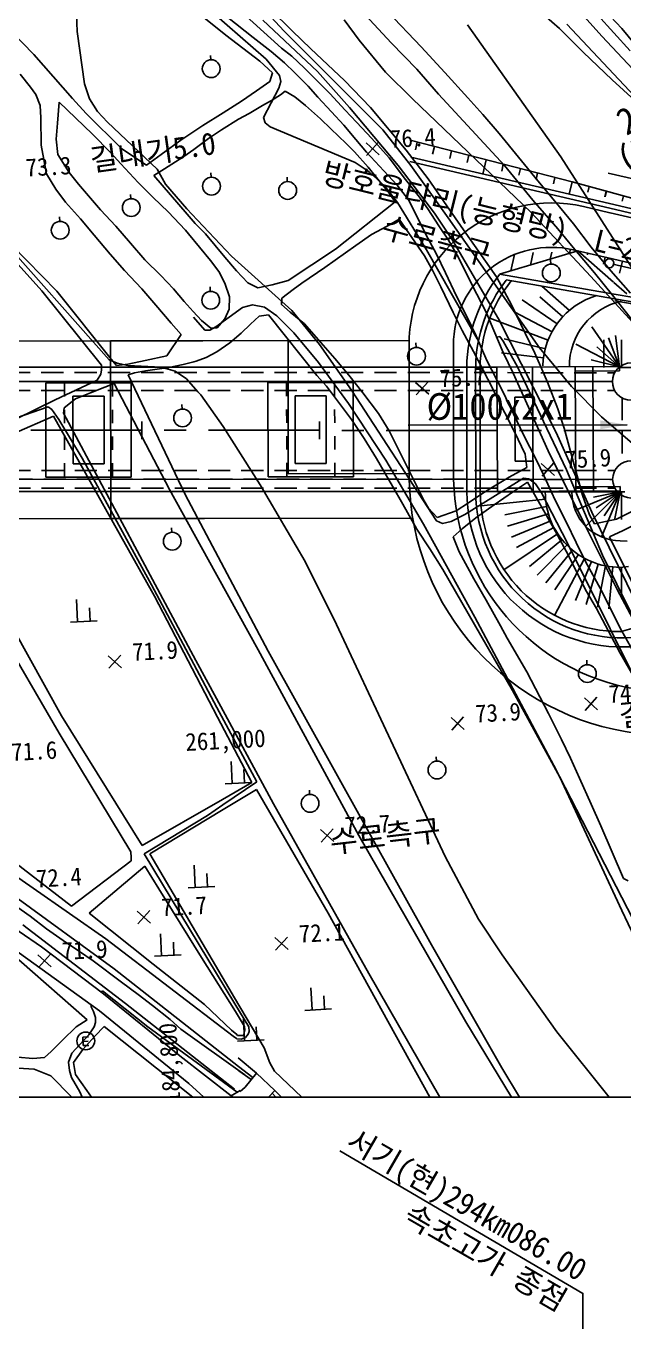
# Model space of a CAD drawing. Header units: millimetres. Extents: x 10470 to 11266, y 1103 to 1809.
# Drawn here: x 10983 to 11050.3, y 1364.9 to 1511.4 of the extents above; entities that cross this region are included whole.
import ezdxf
from ezdxf.enums import TextEntityAlignment as Align
from ezdxf.xclip import XClip

# ---------------------------------------------------------------- set-up
doc = ezdxf.new("R2010")
doc.units = ezdxf.units.MM
doc.header["$LTSCALE"] = 10
doc.header["$MEASUREMENT"] = 0
doc.header["$XCLIPFRAME"] = 2
doc.linetypes.add('CENTER', pattern=[2, 1.25, -0.25, 0.25, -0.25])
doc.linetypes.add('HIDDEN', pattern=[0.375, 0.25, -0.125])
for name, color, linetype in [('TN-CABL', 4, 'Continuous'), ('TN-MANH', 4, 'Continuous'), ('TZ-BASE', 253, 'Continuous'), ('TZ-CABL', 4, 'Continuous'), ('TZ-LEAL', 1, 'Continuous'), ('TZ-LEAT', 3, 'Continuous')]:
    doc.layers.add(name, color=color, linetype=linetype)
doc.layers.add('TX-PAPR', color=2, linetype='Continuous', plot=False)
doc.styles.add('GR', font='GulimChe.ttf')
doc.styles.add('HANA', font='GulimChe.ttf')
doc.styles.get("Standard").update_dxf_attribs({"font": 'GulimChe.ttf'})
doc.styles.add('굴림체', font='GulimChe.ttf')
doc.linetypes.add('ZIGZAG', pattern='A,0.0001,-0.2,[131,ltypeshp.shx,S=0.2,R=0,X=-0.2,Y=0],-0.4,[131,ltypeshp.shx,S=0.2,R=180,X=0.2,Y=0],-0.2', length=0.8001)
doc.dimstyles.get("Standard").update_dxf_attribs({"dimtxt": 0.18, "dimasz": 0.18, "dimexe": 0.18, "dimexo": 0.0625, "dimgap": 0.09, "dimtad": 0, "dimtih": 1, "dimtoh": 1, "dimdec": 4, "dimzin": 0, "dimdsep": 46, "dimtxsty": 'Standard', "dimcen": 0.09, "dimadec": 0, "dimazin": 0, "dimtfac": 1, "dimtdec": 4, "dimtofl": 0, "dimtmove": 0, "dimatfit": 3, "dimfxl": 0, "dimtolj": 1, "dimtzin": 0, "dimarcsym": 0})

# ---------------------------------------------------------------- blocks, each defined once
blk = doc.blocks.new('JD-DHFDCHG54DXG3XF')
at = {"layer": 'TZ-BASE'}
for p, q in [((491.8, 44.37, 82), (480.91, 56.51, 82)), ((494.98, 42.72, 83), (482.96, 55.96, 83)), ((432.71, 44.88, 75), (432.46, 52.88, 75)), ((455.72, 43, 78.99), (448.1, 49.95, 78.99)), ((490.86, 48.64, 84.07), (494.03, 45.21, 84.07)), ((449.45, 44.47, 75.29), (445.65, 47.5, 75.29)), ((455.97, 44.94, 78), (453.14, 48.03, 78)), ((454.44, 47.39, 78.71), (456.91, 44.96, 78.71)), ((468.06, 43.6, 78.71), (464.68, 47.24, 78.71)), ((467.66, 47.15, 80.16), (471.45, 43.17, 80.16)), ((487.03, 45.21, 80.16), (484.44, 47.47, 80.16)), ((454, 41.76, 76), (448.16, 46.86, 76)), ((449.64, 46.5, 72.47), (452.53, 44.2, 72.47)), ((459.77, 40.38, 77), (453.61, 46.17, 77)), ((464.46, 43.9, 79), (462.79, 46.18, 79)), ((487.18, 30.78, 80), (476.65, 45.65, 80)), ((497.23, 35.72, 81), (487.85, 45.72, 81)), ((425.25, 44.97, 75.29), (427.85, 42.31, 75.29)), ((433.55, 38.99, 75), (432.71, 44.88, 75)), ((453.27, 41.56, 75.29), (449.45, 44.47, 75.29)), ((452.53, 44.2, 72.47), (454.56, 42.62, 72.47)), ((467.12, 33.82, 78), (455.97, 44.94, 78)), ((456.91, 44.96, 78.71), (459.02, 42.94, 78.71)), ((489.68, 42.57, 80.16), (487.03, 45.21, 80.16)), ((506.06, 29.08, 82), (491.8, 44.37, 82)), ((494.03, 45.21, 84.07), (498.45, 39.85, 84.07)), ((454.56, 42.62, 72.47), (456.05, 41.36, 72.47)), ((456.88, 42.09, 78.99), (455.72, 43, 78.99)), ((459.02, 42.94, 78.71), (462.81, 39.37, 78.71)), ((467.44, 40.31, 79), (464.46, 43.9, 79)), ((470.96, 40.64, 78.71), (468.06, 43.6, 78.71)), ((471.45, 43.17, 80.16), (474.11, 40.27, 80.16)), ((492.96, 39.43, 80.16), (489.68, 42.57, 80.16)), ((427.85, 42.31, 75.29), (432.19, 37.36, 75.29)), ((447.73, 42.2, 74.84), (447.76, 41.7, 74.84)), ((454.71, 40.23, 75.29), (453.27, 41.56, 75.29)), ((455.51, 39.92, 76), (454, 41.76, 76)), ((456.05, 41.36, 72.47), (457.24, 40.22, 72.47)), ((458.29, 40.78, 78.99), (456.88, 42.09, 78.99)), ((427.45, 38.62, 73.62), (426.3, 40.07, 73.62)), ((454.41, 39.24, 75.29), (454.71, 40.23, 75.29)), ((455.63, 39.24, 76), (455.51, 39.92, 76)), ((457.24, 40.22, 72.47), (458.72, 38.72, 72.47)), ((460.02, 39.03, 78.99), (458.29, 40.78, 78.99)), ((463.39, 36.33, 77), (459.77, 40.38, 77)), ((470.46, 37.31, 79), (467.44, 40.31, 79)), ((473.39, 37.85, 78.71), (470.96, 40.64, 78.71)), ((474.11, 40.27, 80.16), (476.69, 37.41, 80.16)), ((428.05, 37.8, 73.62), (427.45, 38.62, 73.62)), ((434.1, 37.32, 75), (433.55, 38.99, 75)), ((451.22, 37.03, 75.29), (452.92, 38.22, 75.29)), ((452.92, 38.22, 75.29), (454.41, 39.24, 75.29)), ((453.7, 35.22, 76), (455.42, 38.52, 76)), ((455.42, 38.52, 76), (455.63, 39.24, 76)), ((455.6, 37.74, 75.33), (456.15, 38.18, 75.33)), ((456.15, 38.18, 75.33), (457.23, 37.52, 75.33)), ((458.72, 38.72, 72.47), (459.8, 37.51, 72.47)), ((461.16, 37.89, 78.99), (460.02, 39.03, 78.99)), ((462.81, 39.37, 78.71), (465.75, 36.34, 78.71)), ((495.49, 37.12, 80.16), (492.96, 39.43, 80.16)), ((428.56, 36.56, 73.62), (428.05, 37.8, 73.62)), ((430.7, 36.93, 74.36), (430.51, 34.58, 74.36)), ((434.42, 33.38, 74.36), (430.7, 36.93, 74.36)), ((432.19, 37.36, 75.29), (433.73, 35.66, 75.29)), ((435.02, 35.88, 75), (434.1, 37.32, 75)), ((449.17, 35.72, 75.29), (451.22, 37.03, 75.29)), ((453.58, 36.56, 75.33), (454.58, 37.11, 75.33)), ((454.58, 37.11, 75.33), (455.6, 37.74, 75.33)), ((457.23, 37.52, 75.33), (458.44, 36.56, 75.33)), ((459.8, 37.51, 72.47), (461.34, 35.86, 72.47)), ((462.88, 36.05, 78.99), (461.16, 37.89, 78.99)), ((483.84, 24.52, 79), (470.46, 37.31, 79)), ((477.6, 33.3, 78.71), (473.39, 37.85, 78.71)), ((476.69, 37.41, 80.16), (478.38, 35.55, 80.16)), ((428.64, 35.17, 73.62), (428.56, 36.56, 73.62)), ((433.73, 35.66, 75.29), (437.75, 31.67, 75.29)), ((436.14, 34.67, 75), (435.02, 35.88, 75)), ((446.85, 34.32, 75.29), (449.17, 35.72, 75.29)), ((450.89, 35.01, 75.33), (452.08, 35.67, 75.33)), ((452.08, 35.67, 75.33), (453.58, 36.56, 75.33)), ((453.89, 34.6, 76), (453.7, 35.22, 76)), ((458.44, 36.56, 75.33), (460.1, 35.04, 75.33)), ((461.34, 35.86, 72.47), (462.73, 34.36, 72.47)), ((464.18, 34.7, 78.99), (462.88, 36.05, 78.99)), ((468.85, 29.81, 77), (463.39, 36.33, 77)), ((465.75, 36.34, 78.71), (469.77, 31.54, 78.71)), ((478.38, 35.55, 80.16), (480.22, 33.42, 80.16)), ((428.66, 32.1, 73.62), (428.64, 35.17, 73.62)), ((430.51, 34.58, 74.36), (430.34, 32.76, 74.36)), ((441.73, 29.4, 75), (436.14, 34.67, 75)), ((444.6, 32.81, 75.29), (446.85, 34.32, 75.29)), ((447.51, 32.83, 75.33), (448.95, 33.83, 75.33)), ((448.95, 33.83, 75.33), (450.89, 35.01, 75.33)), ((454.46, 34.16, 76), (453.89, 34.6, 76)), ((464.02, 30.15, 76), (454.46, 34.16, 76)), ((460.1, 35.04, 75.33), (461.29, 33.92, 75.33)), ((461.29, 33.92, 75.33), (463.02, 32.27, 75.33)), ((462.73, 34.36, 72.47), (464.09, 32.73, 72.47)), ((465.89, 32.84, 78.99), (464.18, 34.7, 78.99)), ((470.29, 29.79, 78), (467.12, 33.82, 78)), ((436.31, 7.96, 73), (414.22, 32.82, 73)), ((430.34, 32.76, 74.36), (430.55, 31.05, 74.36)), ((436.52, 31.23, 74.36), (434.42, 33.38, 74.36)), ((442.16, 31.06, 75.29), (444.54, 32.76, 75.29)), ((444.54, 32.76, 75.29), (444.6, 32.81, 75.29)), ((445.84, 31.59, 75.33), (447.51, 32.83, 75.33)), ((463.02, 32.27, 75.33), (463.95, 31.36, 75.33)), ((464.09, 32.73, 72.47), (465.29, 31.31, 72.47)), ((465.24, 32.35, 76.44), (466.72, 31.01, 76.44)), ((465.31, 30.94, 76.44), (466.65, 32.42, 76.44)), ((467.84, 30.66, 78.99), (465.89, 32.84, 78.99)), ((470.19, 32.66), (488.44, 27.98)), ((470.79, 31.56), (471, 32.45)), ((480.82, 29.81, 78.71), (477.6, 33.3, 78.71)), ((480.22, 33.42, 80.16), (484.59, 28.08, 80.16)), ((429.25, 28.87, 73.62), (428.66, 32.1, 73.62)), ((430.55, 31.05, 74.36), (431.82, 29.01, 74.36)), ((437.64, 29.98, 74.36), (436.52, 31.23, 74.36)), ((437.75, 31.67, 75.29), (440.53, 29.84, 75.29)), ((440.53, 29.84, 75.29), (442.16, 31.06, 75.29)), ((444.22, 30.48, 75.33), (444.72, 30.82, 75.33)), ((444.72, 30.82, 75.33), (445.84, 31.59, 75.33)), ((463.95, 31.36, 75.33), (465.47, 29.62, 75.33)), ((465.29, 31.31, 72.47), (467.26, 29.19, 72.47)), ((469.77, 31.54, 78.71), (472.25, 28.29, 78.71)), ((472.73, 31.08), (472.94, 31.95)), ((474.68, 30.61), (474.87, 31.46)), ((476.62, 30.13), (476.81, 30.96)), ((499.66, 11.27, 80), (487.18, 30.78, 80)), ((439.57, 27.9, 74.36), (437.64, 29.98, 74.36)), ((441.34, 28.69, 75.33), (442.55, 29.44, 75.33)), ((442.66, 27.7, 75), (441.73, 29.4, 75)), ((442.55, 29.44, 75.33), (444.22, 30.48, 75.33)), ((465.58, 29.09, 76), (464.02, 30.15, 76)), ((465.47, 29.62, 75.33), (466.71, 28.1, 75.33)), ((469.69, 28.22, 78.99), (467.84, 30.66, 78.99)), ((472.94, 24.44, 77), (468.85, 29.81, 77)), ((492.67, 25.01), (470.18, 30.25)), ((474.49, 23.91, 78), (470.29, 29.79, 78)), ((492.65, 25.53), (470.3, 30.73)), ((478.38, 28.85), (478.75, 30.46)), ((480.51, 29.18), (480.69, 29.96)), ((484.03, 25.91, 78.71), (480.82, 29.81, 78.71)), ((482.45, 28.71), (482.63, 29.47)), ((430.3, 27.13, 73.62), (429.25, 28.87, 73.62)), ((431.82, 29.01, 74.36), (432.86, 27.7, 74.36)), ((441.28, 26.21, 74.36), (439.57, 27.9, 74.36)), ((445.11, 24.33, 75.33), (441.34, 28.69, 75.33)), ((447.77, 28.98, 75.99), (447.79, 28.48, 75.99)), ((456.35, 28.5, 75.99), (456.37, 28, 75.99)), ((467.36, 27.48, 76), (465.58, 29.09, 76)), ((466.71, 28.1, 75.33), (467.77, 26.79, 75.33)), ((467.26, 29.19, 72.47), (468.73, 27.61, 72.47)), ((471.25, 26.25, 78.99), (469.69, 28.22, 78.99)), ((472.25, 28.29, 78.71), (473.99, 25.77, 78.71)), ((484.39, 28.23), (484.56, 28.97)), ((484.59, 28.08, 80.16), (486.48, 25.81, 80.16)), ((486.33, 27.76), (486.5, 28.47)), ((488.11, 26.58), (488.44, 27.98)), ((488.44, 27.98), (492.58, 26.84)), ((492.48, 28.95), (515.41, 23.62)), ((492.48, 28.95), (515.41, 23.62)), ((431.41, 25.69, 73.62), (430.3, 27.13, 73.62)), ((432.86, 27.7, 74.36), (435.35, 24.82, 74.36)), ((438.73, 26.56, 74.69), (438.75, 26.06, 74.69)), ((445.08, 24.95, 75), (442.66, 27.7, 75)), ((468.77, 25.64, 76), (467.36, 27.48, 76)), ((467.77, 26.79, 75.33), (468.51, 25.73, 75.33)), ((468.73, 27.61, 72.47), (470.01, 25.95, 72.47)), ((490.22, 26.79), (490.37, 27.45)), ((492.14, 26.3), (492.29, 26.92)), ((492.15, 26.3), (492.3, 26.92)), ((492.59, 26.83), (507.73, 22.68)), ((494.08, 25.8), (494.22, 26.39)), ((433.08, 23.79, 73.62), (431.41, 25.69, 73.62)), ((442.95, 24.61, 74.36), (441.28, 26.21, 74.36)), ((445.61, 24.34, 75), (445.08, 24.95, 75)), ((468.51, 25.73, 75.33), (461.8, 20.41, 75.33)), ((472.04, 20.32, 76), (468.77, 25.64, 76)), ((470.01, 25.95, 72.47), (470.93, 24.17, 72.47)), ((472.2, 24.94, 78.99), (471.25, 26.25, 78.99)), ((473.45, 23.02, 78.99), (472.2, 24.94, 78.99)), ((473.99, 25.77, 78.71), (476.2, 22.57, 78.71)), ((486.83, 22.69, 78.71), (484.03, 25.91, 78.71)), ((486.48, 25.81, 80.16), (488.58, 23.23, 80.16)), ((489.71, 25.19), (492.7, 24.49)), ((514.66, 20.41), (492.66, 25.52)), ((514.54, 19.92), (492.68, 25)), ((428.75, 15.69, 72.68), (420.68, 24.58, 72.68)), ((430.74, 24.02, 73.64), (430.76, 23.52, 73.64)), ((434.62, 21.96, 73.62), (433.08, 23.79, 73.62)), ((435.35, 24.82, 74.36), (437.06, 23, 74.36)), ((444.9, 22.52, 74.36), (442.95, 24.61, 74.36)), ((446, 23.3, 75.33), (445.11, 24.33, 75.33)), ((450.1, 19.61, 75), (445.61, 24.34, 75)), ((468.98, 23.78, 75.54), (467.62, 22.98, 75.54)), ((471.83, 19.65, 75.54), (468.98, 23.78, 75.54)), ((470.93, 24.17, 72.47), (471.94, 22.11, 72.47)), ((474.97, 21.4, 77), (472.94, 24.44, 77)), ((484.75, 9.28, 78), (474.49, 23.91, 78)), ((490.53, 17.32, 79), (483.84, 24.52, 79)), ((514.43, 19.43), (492.71, 24.48)), ((423.16, 23.07, 73.62), (430.44, 15.67, 73.62)), ((437.06, 23, 74.36), (438.71, 21.07, 74.36)), ((445.25, 22.12, 74.36), (444.9, 22.52, 74.36)), ((447.74, 19.13, 74.36), (445.25, 22.12, 74.36)), ((447.17, 22.11, 75.33), (446, 23.3, 75.33)), ((449.36, 19.51, 75.33), (447.17, 22.11, 75.33)), ((465.86, 22.04, 75.54), (464.1, 20.82, 75.54)), ((467.62, 22.98, 75.54), (465.86, 22.04, 75.54)), ((471.94, 22.11, 72.47), (473.19, 19.83, 72.47)), ((474.51, 21.39, 78.99), (473.45, 23.02, 78.99)), ((476.2, 22.57, 78.71), (479.92, 17.29, 78.71)), ((488.57, 20.57, 78.71), (486.83, 22.69, 78.71)), ((488.58, 23.23, 80.16), (490.6, 20.62, 80.16)), ((436.44, 19.83, 73.62), (434.62, 21.96, 73.62)), ((438.71, 21.07, 74.36), (440.34, 19.21, 74.36)), ((464.1, 20.82, 75.54), (460.6, 18.32, 75.54)), ((475.63, 19.46, 78.99), (474.51, 21.39, 78.99)), ((480.17, 12.55, 77), (474.97, 21.4, 77)), ((490.95, 17.74, 78.71), (488.57, 20.57, 78.71)), ((490.6, 20.62, 80.16), (492.81, 17.97, 80.16)), ((438.04, 18.01, 73.62), (436.44, 19.83, 73.62)), ((440.34, 19.21, 74.36), (442.13, 17.43, 74.36)), ((448.65, 17.87, 74.36), (447.74, 19.13, 74.36)), ((450.64, 17.96, 75.33), (449.36, 19.51, 75.33)), ((456.87, 13.48, 75), (450.1, 19.61, 75)), ((461.8, 20.41, 75.33), (456.47, 16.86, 75.33)), ((472.77, 17.95, 75.54), (471.83, 19.65, 75.54)), ((477.75, 10.3, 76), (472.04, 20.32, 76)), ((473.19, 19.83, 72.47), (474.17, 17.73, 72.47)), ((476.64, 17.46, 78.99), (475.63, 19.46, 78.99)), ((480.26, 17.57), (489.09, 20.2)), ((481.53, 17.94), (481.97, 19.81)), ((483.74, 18.6), (484.07, 20.01)), ((485.95, 19.26), (486.14, 20.07)), ((486.02, 19.21, 80.82), (486.05, 18.71, 80.82)), ((488.16, 19.95), (488.26, 20.39)), ((492.97, 19.29), (488.57, 20.32)), ((489.09, 20.2), (493.11, 16.67)), ((490.17, 19.75), (490.21, 19.93)), ((491.98, 18.72), (492.15, 19.48)), ((491.98, 18.72), (492.16, 19.48)), ((513.3, 14.56), (492.98, 19.29)), ((439.99, 15.93, 73.62), (438.04, 18.01, 73.62)), ((449.35, 16.56, 74.36), (448.65, 17.87, 74.36)), ((451.92, 16.61, 75.33), (450.64, 17.96, 75.33)), ((460.6, 18.32, 75.54), (458.01, 16.58, 75.54)), ((473.67, 16.14, 75.54), (472.77, 17.95, 75.54)), ((474.17, 17.73, 72.47), (475.42, 15.11, 72.47)), ((493, 15.22, 78.71), (490.95, 17.74, 78.71)), ((492.81, 17.97, 80.16), (495, 15.43, 80.16)), ((493.79, 17.7), (494.1, 19.03)), ((442.13, 17.43, 74.36), (443.56, 15.95, 74.36)), ((447.68, 16.15, 74.69), (447.71, 15.65, 74.69)), ((449.86, 15.02, 74.36), (449.35, 16.56, 74.36)), ((453.04, 16.04, 75.33), (451.92, 16.61, 75.33)), ((454.68, 16.37, 75.33), (453.04, 16.04, 75.33)), ((456.47, 16.86, 75.33), (454.68, 16.37, 75.33)), ((458.01, 16.58, 75.54), (457.02, 15.86, 75.54)), ((475.05, 13.27, 75.54), (473.67, 16.14, 75.54)), ((477.71, 15.35, 78.99), (476.64, 17.46, 78.99)), ((479.92, 17.29, 78.71), (481.65, 14.05, 78.71)), ((480.26, 17.57), (493.18, 15.34)), ((481.03, 16.93), (493.21, 14.82)), ((488.13, 13.5), (485.03, 16.24)), ((514.17, -8.53, 79), (490.53, 17.32, 79)), ((493.12, 16.66), (494.6, 15.36)), ((435.47, 7.35, 72.68), (428.75, 15.69, 72.68)), ((430.44, 15.67, 73.62), (436.56, 8.02, 73.62)), ((441.58, 14.11, 73.62), (439.99, 15.93, 73.62)), ((443.56, 15.95, 74.36), (444.76, 14.49, 74.36)), ((449.83, 13.66, 74.36), (449.86, 15.02, 74.36)), ((455.76, 14.9, 75.54), (455.71, 14.17, 75.54)), ((457.02, 15.86, 75.54), (455.76, 14.9, 75.54)), ((475.42, 15.11, 72.47), (476.72, 12.52, 72.47)), ((478.78, 13.29, 78.99), (477.71, 15.35, 78.99)), ((486.75, 11.98), (482.82, 14.68)), ((487.39, 12.79), (484.82, 15.05)), ((495.67, 11.8, 78.71), (493, 15.22, 78.71)), ((493.19, 15.33), (500.26, 14.12)), ((493.21, 14.82), (500.18, 13.62)), ((443.29, 12.06, 73.62), (441.58, 14.11, 73.62)), ((444.76, 14.49, 74.36), (445.77, 13.4, 74.36)), ((445.77, 13.4, 74.36), (446.73, 12.36, 74.36)), ((451.33, 13.85, 74), (448.33, 11.65, 74)), ((449.34, 12.56, 74.36), (449.83, 13.66, 74.36)), ((452.46, 14.15, 74), (451.33, 13.85, 74)), ((453.79, 13.86, 74), (452.46, 14.15, 74)), ((455.19, 12.89, 74), (453.79, 13.86, 74)), ((455.71, 14.17, 75.54), (456.7, 13.31, 75.54)), ((456.7, 13.31, 75.54), (458.3, 11.98, 75.54)), ((460.01, 9.66, 75), (456.87, 13.48, 75)), ((476.08, 11.25, 75.54), (475.05, 13.27, 75.54)), ((479.64, 11.23, 78.99), (478.78, 13.29, 78.99)), ((481.65, 14.05, 78.71), (483.14, 10.95, 78.71)), ((486.2, 11.11), (481.98, 13.31)), ((493.23, 14.59), (500, 13.41)), ((444.41, 10.79, 73.62), (443.29, 12.06, 73.62)), ((447.11, 11.3, 74), (445.81, 12.73, 74)), ((446.73, 12.36, 74.36), (447.77, 11.49, 74.36)), ((448.49, 11.56, 74.36), (449.34, 12.56, 74.36)), ((452.23, 11.95, 74.02), (451.17, 10.96, 74.02)), ((453.22, 12.84, 74.02), (452.23, 11.95, 74.02)), ((454.25, 13, 74.02), (453.22, 12.84, 74.02)), ((459.7, 6.18, 74.02), (454.25, 13, 74.02)), ((457.12, 10.97, 74), (455.19, 12.89, 74)), ((458.3, 11.98, 75.54), (461.73, 8.09, 75.54)), ((476.72, 12.52, 72.47), (477.64, 10.65, 72.47)), ((485.76, 10.17), (479.16, 12.65)), ((486.64, -0.24, 77), (480.17, 12.55, 77)), ((442.8, 8.4, 73.62), (444.41, 10.79, 73.62)), ((447.65, 11.28, 74), (447.11, 11.3, 74)), ((448.33, 11.65, 74), (447.65, 11.28, 74)), ((447.77, 11.49, 74.36), (448.49, 11.56, 74.36)), ((451.17, 10.96, 74.02), (449.9, 9.85, 74.02)), ((459.88, 7.65, 74), (457.12, 10.97, 74)), ((477.35, 8.87, 75.54), (476.08, 11.25, 75.54)), ((477.64, 10.65, 72.47), (478.85, 7.88, 72.47)), ((477.8, 10.29, 76), (477.75, 10.3, 76)), ((480.69, 8.78, 78.99), (479.64, 11.23, 78.99)), ((480.3, 10.56, 76), (479.95, 10.5, 76)), ((480.66, 10.06, 76), (480.3, 10.56, 76)), ((485.43, 9.19), (480.8, 10.32)), ((483.14, 10.95, 78.71), (484.24, 8.7, 78.71)), ((493.78, 7.16), (490.65, 11.67)), ((493.78, 7.16), (492.53, 10.42)), ((493.78, 7.16), (493.34, 10.67)), ((470.08, 10.12), (367.03, 9.99)), ((456.47, 10.12), (436.47, 10.1)), ((436.47, 10.1), (436.5, -9.9)), ((448.44, 8.83, 74.02), (447.23, 8.21, 74.02)), ((449.9, 9.85, 74.02), (448.44, 8.83, 74.02)), ((456.49, -4.88), (456.47, 10.12)), ((463.62, 4.52, 75), (460.01, 9.66, 75)), ((470.09, -5.54), (470.08, 9.59)), ((470.84, 9.85, 75.71), (470.87, 9.35, 75.71)), ((475.08, 9.59), (475.09, -5.53)), ((478.95, 5.77, 75.54), (477.35, 8.87, 75.54)), ((482.29, 7.14, 76), (480.66, 10.06, 76)), ((488.36, 4.95, 78), (484.75, 9.28, 78)), ((493.78, 7.16), (488.86, 9.72)), ((493.78, 7.16), (491.21, 9.42)), ((492, 7.1), (492, 10.21)), ((494, 7.1), (494, 10.21)), ((435.46, 6.83, 72.68), (435.47, 7.35, 72.68)), ((437.23, 7.56, 73), (436.31, 7.96, 73)), ((436.56, 8.02, 73.62), (437.16, 7.32, 73.62)), ((437.16, 7.32, 73.62), (438.42, 7.45, 73.62)), ((438.44, 7.31, 73), (437.23, 7.56, 73)), ((438.42, 7.45, 73.62), (440.36, 7.87, 73.62)), ((440.36, 7.87, 73.62), (442.8, 8.4, 73.62)), ((444.65, 7.43, 74.02), (443.03, 7.09, 74.02)), ((445.86, 7.71, 74.02), (444.65, 7.43, 74.02)), ((446.11, 7.8, 74.02), (445.86, 7.71, 74.02)), ((447.23, 8.21, 74.02), (446.11, 7.8, 74.02)), ((463.27, 3.04, 74), (459.88, 7.65, 74)), ((461.73, 8.09, 75.54), (463.31, 6.22, 75.54)), ((478.85, 7.88, 72.47), (480.55, 4.53, 72.47)), ((485.22, 8.17), (480.49, 8.73)), ((481.79, 6.46, 78.99), (480.69, 8.78, 78.99)), ((484.24, 8.7, 78.71), (485.65, 5.44, 78.71)), ((493.78, 7.16), (490.57, 7.94)), ((399.99, 7.14), (480, 7.11)), ((434.96, 5.67, 72.68), (435.4, 6.34, 72.68)), ((435.4, 6.34, 72.68), (435.46, 6.83, 72.68)), ((442.18, 7.12, 73), (438.44, 7.31, 73)), ((439.18, 6.47, 74.02), (438.46, 6.25, 74.02)), ((438.46, 6.25, 74.02), (444.87, -7.21, 74.02)), ((440.4, 6.7, 74.02), (439.18, 6.47, 74.02)), ((443.03, 7.09, 74.02), (440.4, 6.7, 74.02)), ((443.77, 6.67, 73), (442.18, 7.12, 73)), ((445.02, 5.8, 73), (443.77, 6.67, 73)), ((460.78, 4.97, 74.02), (459.7, 6.18, 74.02)), ((463.31, 6.22, 75.54), (464.89, 4.25, 75.54)), ((476.58, 7.11), (476.59, -6.89)), ((477.58, 7.11), (477.59, -6.89)), ((478.08, 7.11), (478.09, -6.89)), ((493.78, 7.19), (479.98, 7.13)), ((480.04, -6.87), (479.98, 7.13)), ((485.74, -2.3, 78.99), (481.79, 6.46, 78.99)), ((487.81, -4.44, 76), (482.29, 7.14, 76)), ((484.04, -6.85), (483.98, 7.15)), ((488.84, -6.83), (488.78, 7.17)), ((493.78, 6.69), (488.78, 6.67)), ((490.84, -6.82), (490.78, 7.18)), ((493.62, 7.1), (700, 7.11)), ((493.78, 6.69), (493.78, 7.19)), ((429.2, 5.35), (438.8, 5.36)), ((429.21, -5.25), (429.2, 5.35)), ((430.26, 3.43, 72.68), (434.96, 5.67, 72.68)), ((431.3, 3.81), (431.3, 5.36)), ((435.82, 4.87, 72.72), (434.21, 4.25, 72.72)), ((436.89, 5.29, 72.72), (435.82, 4.87, 72.72)), ((436.7, 3.81), (436.7, 5.36)), ((443.1, -6.66, 72.72), (436.89, 5.29, 72.72)), ((438.81, -5.24), (438.8, 5.36)), ((446.32, 4.33, 73), (445.02, 5.8, 73)), ((454.2, 5.38), (463.8, 5.4)), ((454.21, -5.22), (454.2, 5.38)), ((456.3, 3.84), (456.3, 5.39)), ((462.82, 2.3, 74.02), (460.78, 4.97, 74.02)), ((461.7, 3.84), (461.7, 5.39)), ((473.18, -10.17, 75), (463.62, 4.52, 75)), ((463.81, -5.2), (463.8, 5.4)), ((470.81, 5.41, 75.73), (472.3, 4.07, 75.73)), ((470.89, 4, 75.73), (472.23, 5.48, 75.73)), ((480.88, 1.98, 75.54), (478.95, 5.77, 75.54)), ((480.55, 4.53, 72.47), (481.85, 1.87, 72.47)), ((485.65, 5.44, 78.71), (486.82, 2.44, 78.71)), ((491.75, 1.54, 78), (488.36, 4.95, 78)), ((425.82, 1.26, 72.68), (430.26, 3.43, 72.68)), ((432.52, 3.55, 72.72), (431.25, 2.53, 72.72)), ((432.25, 3.86), (435.75, 3.86)), ((432.26, -3.74), (432.25, 3.86)), ((434.21, 4.25, 72.72), (432.52, 3.55, 72.72)), ((435.76, -3.74), (435.75, 3.86)), ((446.63, 3.99, 73), (446.32, 4.33, 73)), ((449.15, 0.45, 73), (446.63, 3.99, 73)), ((457.25, 3.89), (460.75, 3.89)), ((457.26, -3.71), (457.25, 3.89)), ((460.76, -3.71), (460.75, 3.89)), ((467.45, -3.35, 74), (463.27, 3.04, 74)), ((464.89, 4.25, 75.54), (466.63, 1.92, 75.54)), ((483.99, 3.75), (481.99, 3.74)), ((482.02, -3.46), (481.99, 3.74)), ((429.45, 2.66, 72), (425.03, 1.13, 72)), ((425.58, -0.34, 72.08), (430.05, 1.62, 72.08)), ((429.85, 2.36, 72), (429.45, 2.66, 72)), ((430.65, 1.25, 72), (429.85, 2.36, 72)), ((430.05, 1.62, 72.08), (441.41, -18.65, 72.08)), ((431.25, 2.53, 72.72), (431.17, 1.95, 72.72)), ((431.17, 1.95, 72.72), (446.09, -25.87, 72.72)), ((431.31, 0.81), (431.3, 2.31)), ((436.71, 0.81), (436.7, 2.31)), ((444.51, 2.91, 73.27), (444.54, 2.41, 73.27)), ((456.31, 0.84), (456.3, 2.34)), ((461.71, 0.84), (461.7, 2.34)), ((463.59, 1.24, 74.02), (462.82, 2.3, 74.02)), ((466.63, 1.92, 75.54), (467.85, -0.03, 75.54)), ((481.97, -0.16, 75.54), (480.88, 1.98, 75.54)), ((481.85, 1.87, 72.47), (482.95, -0.49, 72.47)), ((486.82, 2.44, 78.71), (487.55, 0.25, 78.71)), ((496.04, -2.13, 78), (491.75, 1.54, 78)), ((433.3, -3.13, 72), (430.65, 1.25, 72)), ((440, 1.02), (440, -0.98)), ((440, 1.02), (440, -0.98)), ((453.32, -6.13, 73), (449.15, 0.45, 73)), ((460, 1.01), (460, -0.99)), ((460, 1.01), (460, -0.99)), ((465.02, -0.92, 74.02), (463.59, 1.24, 74.02)), ((480, 1.01), (480, -0.99)), ((487.55, 0.25, 78.71), (488.78, -4.29, 78.71)), ((431.31, -2.19), (431.31, -0.69)), ((436.71, -2.19), (436.71, -0.69)), ((456.31, -2.16), (456.31, -0.66)), ((461.71, -2.16), (461.71, -0.66)), ((466.42, -3.17, 74.02), (465.02, -0.92, 74.02)), ((467.85, -0.03, 75.54), (468.91, -2.16, 75.54)), ((483.16, -2.67, 75.54), (481.97, -0.16, 75.54)), ((482.95, -0.49, 72.47), (484.39, -3.28, 72.47)), ((490.66, -9.18, 77), (486.64, -0.24, 77)), ((468.91, -2.16, 75.54), (470.84, -6.05, 75.54)), ((483.35, -4.17, 75.54), (483.16, -2.67, 75.54)), ((490.24, -11.35, 78.99), (485.74, -2.3, 78.99)), ((431.31, -5.24), (431.31, -3.69)), ((432.26, -3.74), (435.76, -3.74)), ((433.91, -4.29, 72), (433.3, -3.13, 72)), ((441.08, -17.35, 72), (433.91, -4.29, 72)), ((436.71, -5.24), (436.71, -3.69)), ((456.31, -5.21), (456.31, -3.66)), ((457.26, -3.71), (460.76, -3.71)), ((461.71, -5.21), (461.71, -3.66)), ((468.23, -6.25, 74.02), (466.42, -3.17, 74.02)), ((471.7, -10.54, 74), (467.45, -3.35, 74)), ((481.35, -5.26, 75.54), (483.35, -4.17, 75.54)), ((484.02, -3.45), (482.02, -3.46)), ((484.39, -3.28, 72.47), (485.29, -5.13, 72.47)), ((484.97, -3.72, 75.92), (486.46, -5.06, 75.92)), ((485.05, -5.13, 75.92), (486.39, -3.64, 75.92)), ((488.78, -4.29, 78.71), (489.6, -7.28, 78.71)), ((429.21, -5.25), (438.81, -5.24)), ((454.21, -5.22), (463.81, -5.2)), ((456.49, -4.88), (470.09, -4.86)), ((482.96, -5.36, 75), (476.37, -9.46, 75)), ((479.46, -6.37, 75.54), (481.35, -5.26, 75.54)), ((483.41, -5.81, 75.29), (481.84, -6.86, 75.29)), ((483.56, -5.43, 75), (482.96, -5.36, 75)), ((486.36, -10.97, 75.29), (483.41, -5.81, 75.29)), ((484.32, -6, 75), (483.56, -5.43, 75)), ((485.29, -5.13, 72.47), (486.52, -7.83, 72.47)), ((491.85, -14.02, 76), (487.81, -4.44, 76)), ((400.01, -6.85), (480.04, -6.87)), ((447.46, -14.52, 72.72), (443.1, -6.66, 72.72)), ((444.87, -7.21, 74.02), (447.29, -11.76, 74.02)), ((458.37, -14.75, 73), (453.32, -6.13, 73)), ((469.37, -8.31, 74.02), (468.23, -6.25, 74.02)), ((470.84, -6.05, 75.54), (471.78, -7.92, 75.54)), ((476.76, -8.16, 75.54), (478.29, -7.14, 75.54)), ((478.29, -7.14, 75.54), (479.46, -6.37, 75.54)), ((481.84, -6.86, 75.29), (479.65, -8.36, 75.29)), ((493.84, -6.81), (480.04, -6.87)), ((494.36, -6.89), (480.04, -6.89)), ((484.99, -7.02, 75), (484.32, -6, 75)), ((487.87, -12.59, 75), (484.99, -7.02, 75)), ((493.84, -6.89), (488.83, -8.97)), ((493.84, -6.31), (488.84, -6.33)), ((489.6, -7.28, 78.71), (490.4, -9.49, 78.71)), ((493.84, -6.89), (489.97, -10.77)), ((493.84, -6.89), (490.83, -7.5)), ((493.84, -6.89), (491.16, -8.69)), ((493.84, -6.89), (491.77, -11.9)), ((493.84, -6.89), (492.04, -9.59)), ((493.84, -6.89), (493.21, -10.08)), ((493.84, -6.31), (493.84, -6.81)), ((493.99, -10), (494, -6.9)), ((494, -10), (494, -6.9)), ((470.96, -11.11, 74.02), (469.37, -8.31, 74.02)), ((471.78, -7.92, 75.54), (472.26, -8.75, 75.54)), ((472.26, -8.75, 75.54), (473.25, -9.81, 75.54)), ((475.4, -9.03, 75.54), (476.76, -8.16, 75.54)), ((479.65, -8.36, 75.29), (477.6, -9.84, 75.29)), ((485.45, -7.74), (478.17, -8.48)), ((485.57, -8.56), (480.86, -9.51)), ((486.52, -7.83, 72.47), (487.79, -10.36, 72.47)), ((470.44, -9.87), (368.09, -10)), ((436.5, -9.9), (470.43, -9.86)), ((473.85, -10.45, 75), (473.18, -10.17, 75)), ((473.25, -9.81, 75.54), (475.4, -9.03, 75.54)), ((474.81, -10.23, 75), (473.85, -10.45, 75)), ((476.37, -9.46, 75), (474.81, -10.23, 75)), ((477.6, -9.84, 75.29), (476.07, -11.05, 75.29)), ((485.77, -9.37), (481.18, -10.77)), ((486.04, -10.15), (481.62, -12)), ((490.4, -9.49, 78.71), (490.95, -10.51, 78.71)), ((495.59, -19.2, 77), (490.66, -9.18, 77)), ((490.95, -10.51, 78.71), (493.45, -9.97, 78.71)), ((493.45, -9.97, 78.71), (495.63, -8.88, 78.71)), ((494.19, -11.25, 77.17), (496.61, -10.04, 77.17)), ((443.34, -10.97, 72.82), (443.37, -11.47, 72.82)), ((472.44, -13.32, 74.02), (470.96, -11.11, 74.02)), ((477.49, -21.02, 74), (471.7, -10.54, 74)), ((476.07, -11.05, 75.29), (475.06, -11.97, 75.29)), ((486.81, -11.62), (480.77, -15.68)), ((486.39, -10.9), (482.18, -13.17)), ((487.76, -13.59, 75.29), (486.36, -10.97, 75.29)), ((487.79, -10.36, 72.47), (488.89, -12.59, 72.47)), ((493.5, -17.9, 78.99), (490.24, -11.35, 78.99)), ((492.64, -11.97, 77.17), (494.19, -11.25, 77.17)), ((447.29, -11.76, 74.02), (454.23, -24.83, 74.02)), ((475.06, -11.97, 75.29), (475.72, -13.65, 75.29)), ((487.3, -12.29), (483.63, -15.32)), ((487.86, -12.91), (484.5, -16.28)), ((498.46, -33.85, 75), (487.87, -12.59, 75)), ((488.89, -12.59, 72.47), (490, -14.82, 72.47)), ((497.61, -21.98, 77.17), (492.64, -11.97, 77.17)), ((493.85, -12.4), (494.65, -12.47)), ((430.94, -32.1, 72.08), (421.17, -14.49, 72.08)), ((453.11, -24.69, 72.72), (447.46, -14.52, 72.72)), ((473.9, -15.66, 74.02), (472.44, -13.32, 74.02)), ((475.72, -13.65, 75.29), (477.38, -16.69, 75.29)), ((488.47, -13.47), (485.47, -17.15)), ((489.85, -14.4), (486.46, -20.8)), ((489.14, -13.97), (486.51, -17.92)), ((490.06, -18.1, 75.29), (487.76, -13.59, 75.29)), ((495.07, -20.54, 76), (491.85, -14.02, 76)), ((461.93, -21.84, 73), (458.37, -14.75, 73)), ((481.74, -29.25, 74.02), (473.9, -15.66, 74.02)), ((490.61, -14.76), (488.81, -19.14)), ((490, -14.82, 72.47), (491.6, -17.73, 72.47)), ((491.39, -15.04), (490.03, -19.58)), ((492.2, -15.24), (491.29, -19.89)), ((493.03, -15.36), (492.58, -20.07)), ((493.85, -15.4), (494.8, -15.3)), ((493.99, -18.61), (493.99, -15.39)), ((494, -18.61), (494, -15.39)), ((445.85, -26.29, 72), (441.08, -17.35, 72)), ((477.38, -16.69, 75.29), (478.75, -19.11, 75.29)), ((421.8, -18.78, 71.69), (430.69, -34.07, 71.69)), ((432.77, -21.53, 71.9), (432.64, -19.03, 71.9)), ((441.41, -18.65, 72.08), (448.53, -32.24, 72.08)), ((491.19, -20.03, 75.29), (490.06, -18.1, 75.29)), ((491.6, -17.73, 72.47), (493.99, -22.5, 72.47)), ((499.28, -28.72, 78.99), (493.5, -17.9, 78.99)), ((434.17, -21.46, 71.9), (434.09, -19.96, 71.9)), ((478.75, -19.11, 75.29), (480.37, -21.97, 75.29)), ((493.84, -25.04, 75.29), (491.19, -20.03, 75.29)), ((431.97, -21.57, 71.9), (434.97, -21.42, 71.9)), ((474.16, -47.92, 73), (461.93, -21.84, 73)), ((486.37, -37.71, 74), (477.49, -21.02, 74)), ((480.37, -21.97, 75.29), (481.11, -23.38, 75.29)), ((481.11, -23.38, 75.29), (483.34, -27.16, 75.29)), ((495.17, -22.27), (493.86, -22.64)), ((493.99, -22.5, 72.47), (495.67, -25.51, 72.47)), ((464.44, -45.58, 72.72), (453.11, -24.69, 72.72)), ((454.23, -24.83, 74.02), (472.61, -57.85, 74.02)), ((436.21, -25.35, 71.92), (437.7, -26.69, 71.92)), ((436.29, -26.76, 71.92), (437.63, -25.28, 71.92)), ((448.46, -31.18, 72), (445.85, -26.29, 72)), ((446.09, -25.87, 72.72), (448.4, -30.14, 72.72)), ((490.08, -25.85, 75.28), (490.1, -26.35, 75.28)), ((495.37, -27.7, 75.29), (493.84, -25.04, 75.29)), ((483.34, -27.16, 75.29), (485.77, -31.85, 75.29)), ((487.05, -39.02, 74.02), (481.74, -29.25, 74.02)), ((448.4, -30.14, 72.72), (454.82, -42, 72.72)), ((489.83, -30.08, 74.94), (491.31, -31.42, 74.94)), ((489.9, -31.49, 74.94), (491.24, -30.01, 74.94)), ((440.03, -46.71, 72.08), (430.94, -32.1, 72.08)), ((452.94, -39.54, 72), (448.46, -31.18, 72)), ((448.53, -32.24, 72.08), (452.39, -39.61, 72.08)), ((474.89, -33.7, 73.93), (476.23, -32.22, 73.93)), ((485.77, -31.85, 75.29), (487.24, -34.75, 75.29)), ((474.82, -32.29, 73.93), (476.3, -33.63, 73.93)), ((430.69, -34.07, 71.69), (438.76, -47.39, 71.69)), ((487.24, -34.75, 75.29), (488.27, -36.87, 75.29)), ((450.17, -39.73, 71.9), (450.04, -37.23, 71.9)), ((473.15, -36.7, 73.27), (473.18, -37.2, 73.27)), ((495.95, -56.26, 74), (486.37, -37.71, 74)), ((488.27, -36.87, 75.29), (489.26, -39.13, 75.29)), ((449.12, -42.12, 72), (452.94, -39.54, 72)), ((451.57, -39.66, 71.9), (451.49, -38.16, 71.9)), ((494.03, -54.02, 74.02), (487.05, -39.02, 74.02)), ((489.26, -39.13, 75.29), (490.6, -42.06, 75.29)), ((452.39, -39.61, 72.08), (449.09, -41.51, 72.08)), ((452.89, -40.4, 72.08), (449.16, -42.65, 72.08)), ((449.37, -39.77, 71.9), (452.37, -39.61, 71.9)), ((460.97, -54.31, 72.08), (452.89, -40.4, 72.08)), ((458.86, -40.46, 72.82), (458.88, -40.96, 72.82)), ((449.09, -41.51, 72.08), (440.03, -46.71, 72.08)), ((447.38, -43.3, 72), (449.12, -42.12, 72)), ((454.82, -42, 72.72), (465.57, -61.09, 72.72)), ((490.6, -42.06, 75.29), (491.69, -44.47, 75.29)), ((440.28, -47.62, 72), (447.38, -43.3, 72)), ((449.16, -42.65, 72.08), (440.9, -47.62, 72.08)), ((460.13, -44.89, 72.71), (461.61, -46.23, 72.71)), ((460.2, -46.3, 72.71), (461.54, -44.82, 72.71)), ((491.69, -44.47, 75.29), (494.21, -50.4, 75.29)), ((419.75, -45.94, 72), (435.94, -57.19, 72)), ((432.09, -53.5, 71.69), (421.62, -45.45, 71.69)), ((476.49, -66.53, 72.72), (464.44, -45.58, 72.72)), ((438.76, -47.39, 71.69), (438.81, -48.03, 71.69)), ((438.81, -48.03, 71.69), (438.79, -48.41, 71.69)), ((450.47, -64.49, 72), (440.28, -47.62, 72)), ((440.9, -47.62, 72.08), (449.8, -62.74, 72.08)), ((477.89, -54.99, 73), (474.16, -47.92, 73)), ((438.79, -48.41, 71.69), (432.09, -53.5, 71.69)), ((440.34, -49.03, 71.73), (434.07, -54.3, 71.73)), ((441.93, -51.58, 71.73), (440.34, -49.03, 71.73)), ((446.01, -51.42, 71.99), (445.88, -48.92, 71.99)), ((428.71, -58.09, 71.62), (418.17, -50.92, 71.62)), ((447.41, -51.35, 71.99), (447.33, -49.85, 71.99)), ((494.21, -50.4, 75.29), (494.76, -50.65, 75.29)), ((436.87, -60.56, 72), (425.65, -52.4, 72)), ((446.72, -59.29, 71.73), (441.93, -51.58, 71.73)), ((445.21, -51.46, 71.99), (448.21, -51.31, 71.99)), ((425.39, -53.21, 71.7), (427.41, -54.66, 71.7)), ((439.48, -54.08, 71.67), (440.97, -55.42, 71.67)), ((439.56, -55.5, 71.67), (440.9, -54.01, 71.67)), ((505.24, -77.63, 74.02), (494.03, -54.02, 74.02)), ((420.51, -54.7, 73.69), (435.22, -65.28, 73.69)), ((438.16, -64.48, 70.59), (426.61, -55.61, 70.59)), ((427.41, -54.66, 71.7), (429.27, -56.07, 71.7)), ((434.07, -54.3, 71.73), (441.28, -60.04, 71.73)), ((480.67, -89.89, 72.08), (460.97, -54.31, 72.08)), ((480.57, -58.99, 73), (477.89, -54.99, 73)), ((429.27, -56.07, 71.7), (431.14, -57.38, 71.7)), ((442.23, -59.12, 71.59), (442.1, -56.62, 71.59)), ((454.98, -57.06, 72.1), (456.47, -58.4, 72.1)), ((455.06, -58.48, 72.1), (456.4, -56.99, 72.1)), ((435.68, -63.39, 71.62), (428.71, -58.09, 71.62)), ((431.14, -57.38, 71.7), (432.98, -58.62, 71.7)), ((432.98, -58.62, 71.7), (434.53, -59.67, 71.7)), ((435.94, -57.19, 72), (450.29, -68.16, 72)), ((443.62, -59.05, 71.59), (443.55, -57.55, 71.59)), ((472.61, -57.85, 74.02), (480.54, -71.72, 74.02)), ((426.17, -59.57, 71.51), (433.84, -66.3, 71.51)), ((428.29, -59, 71.88), (429.78, -60.34, 71.88)), ((428.37, -60.41, 71.88), (429.71, -58.93, 71.88)), ((434.53, -59.67, 71.7), (437.72, -62.05, 71.7)), ((441.28, -60.04, 71.73), (447.05, -64.57, 71.73)), ((441.43, -59.16, 71.59), (444.42, -59, 71.59)), ((450.53, -65.37, 71.73), (446.72, -59.29, 71.73)), ((486.72, -67.66, 73), (480.57, -58.99, 73)), ((450.9, -71.54, 72), (436.87, -60.56, 72)), ((465.57, -61.09, 72.72), (475.22, -77.9, 72.72)), ((437.72, -62.05, 71.7), (439.6, -63.46, 71.7)), ((449.8, -62.74, 72.08), (450.43, -63.82, 72.08)), ((459.16, -65.19, 71.99), (459.03, -62.7, 71.99)), ((435.45, -63.22, 72), (435.58, -63.05, 72)), ((435.58, -63.05, 72), (440.67, -67.11, 72)), ((444.28, -70.37, 71.62), (435.68, -63.39, 71.62)), ((450.42, -74.1, 70.59), (438.16, -64.48, 70.59)), ((439.6, -63.46, 71.7), (441.2, -64.68, 71.7)), ((450.43, -63.82, 72.08), (453.77, -69.45, 72.08)), ((460.56, -65.12, 71.99), (460.48, -63.62, 71.99)), ((434.26, -64.77, 72), (434.35, -64.65, 72)), ((434.56, -65.35, 72), (434.26, -64.77, 72)), ((434.79, -66.05, 72), (434.56, -65.35, 72)), ((435.22, -65.28, 73.69), (445.3, -73.48, 73.69)), ((441.2, -64.68, 71.7), (443.18, -66.28, 71.7)), ((447.05, -64.57, 71.73), (450.1, -67.48, 71.73)), ((452.04, -67.08, 72), (450.47, -64.49, 72)), ((451.57, -67.04, 71.73), (450.53, -65.37, 71.73)), ((458.36, -65.24, 71.99), (461.36, -65.08, 71.99)), ((432.61, -67.09, 71.51), (431.07, -68.61, 71.51)), ((433.84, -66.3, 71.51), (432.61, -67.09, 71.51)), ((434.05, -68.01, 72), (434.62, -67.08, 72)), ((434.62, -67.08, 72), (434.79, -66.61, 72)), ((435.75, -67.07, 72.06), (434.72, -68.15, 72.06)), ((434.79, -66.61, 72), (434.79, -66.05, 72)), ((441.65, -71.73, 72.06), (435.75, -67.07, 72.06)), ((440.67, -67.11, 72), (450.74, -74.45, 72)), ((443.18, -66.28, 71.7), (444.39, -67.36, 71.7)), ((444.39, -67.36, 71.7), (451.6, -72.51, 71.7)), ((451.56, -68.65, 71.59), (451.43, -66.16, 71.59)), ((451.59, -67.48, 71.73), (451.57, -67.04, 71.73)), ((452.07, -67.62, 72), (452.04, -67.08, 72)), ((452.96, -68.58, 71.59), (452.88, -67.08, 71.59)), ((487.86, -85.34, 72.72), (476.49, -66.53, 72.72)), ((431.07, -68.61, 71.51), (429.78, -69.88, 71.51)), ((432.97, -69.12, 72), (434.05, -68.01, 72)), ((434, -68.22, 71.73), (433.34, -68.25, 71.73)), ((433.34, -68.25, 71.73), (433.39, -69.21, 71.73)), ((434.72, -68.15, 72.06), (433.36, -69.65, 72.06)), ((433.94, -68.7, 71.73), (433.36, -68.73, 71.73)), ((450.1, -67.48, 71.73), (450.68, -67.97, 71.73)), ((450.29, -68.16, 72), (450.67, -68.42, 72)), ((450.67, -68.42, 72), (450.71, -68.43, 72)), ((450.68, -67.97, 71.73), (450.77, -68.05, 71.73)), ((450.71, -68.43, 72), (451.18, -68.48, 72)), ((450.76, -68.69, 71.59), (453.76, -68.54, 71.59)), ((450.77, -68.05, 71.73), (451.45, -68.08, 71.73)), ((451.18, -68.48, 72), (451.68, -68.29, 72)), ((451.45, -68.08, 71.73), (451.59, -67.48, 71.73)), ((451.68, -68.29, 72), (451.97, -67.9, 72)), ((451.97, -67.9, 72), (452.07, -67.62, 72)), ((497.77, -81.4, 73), (486.72, -67.66, 73)), ((429.78, -69.88, 71.51), (429.03, -70.53, 71.51)), ((431.74, -71.06, 72), (432.12, -70.06, 72)), ((432.12, -70.06, 72), (432.97, -69.12, 72)), ((433.36, -69.65, 72.06), (432.29, -71.11, 72.06)), ((433.39, -69.21, 71.73), (434.05, -69.18, 71.73)), ((453.77, -69.45, 72.08), (454.4, -71.13, 72.08)), ((424.3, -71.62, 71.81), (427.89, -71.87, 71.81)), ((427.71, -70.65, 71.51), (426.04, -70.5, 71.51)), ((429.03, -70.53, 71.51), (427.71, -70.65, 71.51)), ((431.84, -72.01, 72), (431.74, -71.06, 72)), ((432.29, -71.11, 72.06), (432.52, -72.44, 72.06)), ((448.55, -77.23, 72.06), (441.65, -71.73, 72.06)), ((450.07, -74.86, 71.62), (444.28, -70.37, 71.62)), ((452.9, -72.3, 71.62), (450.84, -70.59, 71.62)), ((452.51, -72.79, 72), (450.9, -71.54, 72)), ((454.4, -71.13, 72.08), (454.94, -72.09, 72.08)), ((480.54, -71.72, 74.02), (486.69, -81.95, 74.02)), ((427.89, -71.87, 71.81), (429.77, -72.6, 71.81)), ((429.77, -72.6, 71.81), (432.08, -74.97, 71.81)), ((432.07, -72.78, 72), (431.84, -72.01, 72)), ((433.02, -74.39, 72), (432.07, -72.78, 72)), ((432.52, -72.44, 72.06), (433.8, -74.24, 72.06)), ((450.93, -72.03, 71.7), (452.32, -73.03, 71.7)), ((451.64, -73.88), (452.9, -72.3)), ((452.9, -72.3), (454.96, -74.24)), ((454.94, -72.09, 72.08), (459.96, -76.86, 72.08)), ((437.01, -83.36, 72), (433.02, -74.39, 72)), ((433.8, -74.24, 72.06), (435.39, -76.53, 72.06)), ((445.3, -73.48, 73.69), (451.35, -78.98, 73.69)), ((450.07, -74.86, 72.47), (451.06, -74.25, 72.47)), ((451.07, -74.36), (451.64, -73.88)), ((454.96, -74.24), (452.44, -76.97)), ((462.01, -82.43, 72), (454.67, -74.55, 72)), ((458.59, -77.83, 72.47), (454.96, -74.24, 72.47)), ((432.08, -74.97, 71.81), (433.06, -76.69, 71.81)), ((451.16, -75.83, 72.47), (450.07, -74.86, 72.47)), ((454.26, -75, 73.09), (455.34, -76.31, 73.09))]:
    blk.add_line(p, q, dxfattribs=at)
at = {"layer": 'TZ-BASE', "ltscale": 0.2}
blk.add_line((493.01, 18.72), (506.51, 15.56), dxfattribs=at)
at = {"layer": 'TZ-BASE', "linetype": 'CENTER', "flags": 128}
blk.add_lwpolyline([(700, 0), (493.99, 0), (400, 0.04), (367.56, 0), (280, 0), (0, 0)], dxfattribs=at)
at = {"layer": 'TZ-BASE'}
for centre, radius in [((447.81, 40.7, 74.84), 1), ((447.84, 27.48, 75.99), 1), ((456.42, 27, 75.99), 1), ((438.81, 25.07, 74.69), 1), ((430.81, 22.52, 73.64), 1), ((492.63, 18.81), 0.5), ((486.1, 17.72, 80.82), 1), ((447.76, 14.65, 74.69), 1), ((470.92, 8.35, 75.71), 1), ((444.59, 1.41, 73.27), 1), ((443.42, -12.46, 72.82), 1), ((490.15, -27.35, 75.28), 1), ((473.23, -38.2, 73.27), 1), ((458.94, -41.95, 72.82), 1), ((433.69, -68.68, 71.73), 1)]:
    blk.add_circle(centre, radius, dxfattribs=at)
for centre, radius, start, end in [((486.08, 9.6), 16, 76.8877, 180.0643), ((486.08, 9.6), 11, 76.8877, 180.0643), ((493.82, 6.91), 17.24, 141.8404, 179.2802), ((493.82, 6.91), 16.24, 141.9399, 179.2802), ((493.82, 6.91), 15.74, 140.9568, 179.2802), ((493.63, 7.02), 8.5, 106.4854, 178.1935), ((495.64, 7.22), 7.51, 102.6684, 180.4967), ((499.4, -4.99), 29.31, 181.0595, 262.8846), ((499.54, -4.95), 24.45, 181.3541, 260.513), ((494.14, -6.81), 17.55, 180.2667, 273.6386), ((494.1, -6.83), 16.51, 180.2189, 273.8292), ((493.84, -6.89), 15.74, 179.9786, 270.0703), ((493.84, -6.98), 8.42, 179.5989, 270.0703), ((493.84, -6.98), 5.42, 179.5989, 270.0703)]:
    blk.add_arc(centre, radius, start, end, dxfattribs=at)
at = {"layer": 'TZ-BASE', "style": 'HANA'}
for s, height, rotation, p in [('76.4', 2, 2.9893, (467.98, 31.79, 76.44)), ('길내기5.0', 2.5, 7.9725, (434.34, 29.14)), ('73.3', 2, 2.9893, (426.96, 28.57, 73.34)), ('방호울타리(능형망)', 2.5, 346.1813, (460.09, 27.89)), ('수로측구', 2.5, 344.5646, (466.83, 21.83)), ('L=206.48M', 2.5, 346.1813, (490.71, 20.25)), ('75.7', 2, 2.9893, (473.55, 4.85, 75.73)), ('75.9', 2, 2.9893, (487.72, -4.28, 75.92)), ('71.9', 2, 2.9893, (438.95, -25.92, 71.92)), ('74.9', 2, 2.9893, (492.57, -30.65, 74.94)), ('73.9', 2, 2.9893, (477.56, -32.86, 73.93)), ('길내기5.0', 2.5, 6.2787, (493.84, -33.35)), ('261,000', 2, 2.9893, (444.95, -36.06)), ('71.6', 2, 2.9893, (425.35, -37.19, 71.58)), ('수로측구', 2.5, 6.5528, (461.31, -47.56)), ('72.7', 2, 2.9893, (462.87, -45.46, 72.71)), ('72.4', 2, 2.9893, (428.13, -51.42, 72.42)), ('71.7', 2, 2.9893, (442.22, -54.65, 71.67)), ('72.1', 2, 2.9893, (457.73, -57.63, 72.1)), ('71.9', 2, 2.9893, (431.03, -59.57, 71.88))]:
    blk.add_text(s, height=height, rotation=rotation, dxfattribs=at).set_placement(p)
blk.add_text('184,800', height=2, rotation=92.9893, dxfattribs=at).set_placement((443.88, -66.6), align=Align.RIGHT)

msp = doc.modelspace()

# ---------------------------------------------------------------- linework, layer by layer
at = {"layer": 'TN-CABL', "linetype": 'ZIGZAG', "ltscale": 0.5, "elevation": 67.65}
for points in [[(10831.2, 1471.47), (11049, 1471.45)], [(10831.22, 1460.47), (11049.02, 1460.45)]]:
    msp.add_lwpolyline(points, dxfattribs=at)
at = {"layer": 'TN-MANH'}
for centre in [(11051.1, 1471.45, 67.65), (11051.12, 1460.45, 67.65)]:
    msp.add_circle(centre, 2.1, dxfattribs=at)
at = {"layer": 'TX-PAPR', "elevation": 67.65, "flags": 128}
msp.add_lwpolyline([(10556.02, 1390.95), (11256.02, 1390.95), (11256.02, 1540.95), (10556.02, 1540.95), (10556.02, 1390.95)], dxfattribs=at)
at = {"layer": 'TZ-CABL', "linetype": 'HIDDEN', "elevation": 67.65}
for points in [[(10830.95, 1472.47), (11049.25, 1472.45)], [(10830.95, 1470.47), (11049.25, 1470.45)], [(10831.2, 1471.47), (11049, 1471.45)], [(11050.1, 1469.6), (11050.11, 1462.29)], [(10830.97, 1461.47), (11049.28, 1461.45)], [(10831.22, 1460.47), (11049.02, 1460.45)], [(10830.97, 1459.47), (11049.28, 1459.45)]]:
    msp.add_lwpolyline(points, dxfattribs=at)
at = {"layer": 'TZ-LEAL'}
msp.add_lwpolyline([(11018.3, 1384.9), (11045.68, 1368.87), (11045.68, 1364.87)], dxfattribs=at)

# ---------------------------------------------------------------- block references
at = {"layer": 'TZ-BASE'}
ref = msp.add_blockref('JD-DHFDCHG54DXG3XF', (10556.02, 1465.95, 67.65), dxfattribs=at)
XClip(ref).set_block_clipping_path([(-0.0000000003, -74.9999999998), (700.0000000003, 75.0000000023)])

# ---------------------------------------------------------------- texts
at = {"layer": 'TZ-BASE', "style": 'GR'}
for s, p in [('(KPR305K937)', (11050.56, 1494.76, 67.65)), ('294K095', (11050.56, 1499.06, 67.65))]:
    msp.add_text(s, height=3, rotation=29.309, dxfattribs=at).set_placement(p)
at = {"layer": 'TZ-BASE'}
msp.add_text('Ø100x2x1', height=3, rotation=0.0185, dxfattribs=at).set_placement((11036.3, 1468.65, 138.8), align=Align.MIDDLE)
at = {"layer": 'TZ-LEAT', "style": '굴림체'}
msp.add_text('서기(현)294km086.00', height=2.5, rotation=330, dxfattribs=at).set_placement((11031.99, 1377.78), align=Align.CENTER)
at = {"layer": 'TZ-LEAT'}
msp.add_text('속초고가 종점', height=2.5, rotation=330, dxfattribs=at).set_placement((11025.25, 1376.97))

# ---------------------------------------------------------------- leaders
at = {"layer": 'TZ-BASE'}
msp.add_leader([(11050.65, 1466.59, 138.8), (11026, 1466.56, 138.8)], dimstyle='Standard', override={"dimtxt": 3, "dimasz": 3, "dimexe": 2, "dimexo": 3, "dimgap": 1, "dimtad": 0, "dimtih": 0, "dimcen": 1, "dimaunit": 1, "dimadec": 8, "dimtix": 1, "dimtofl": 1, "dimtmove": 2, "dimtvp": 2}, dxfattribs=at)

doc.saveas('drawing.dxf')
